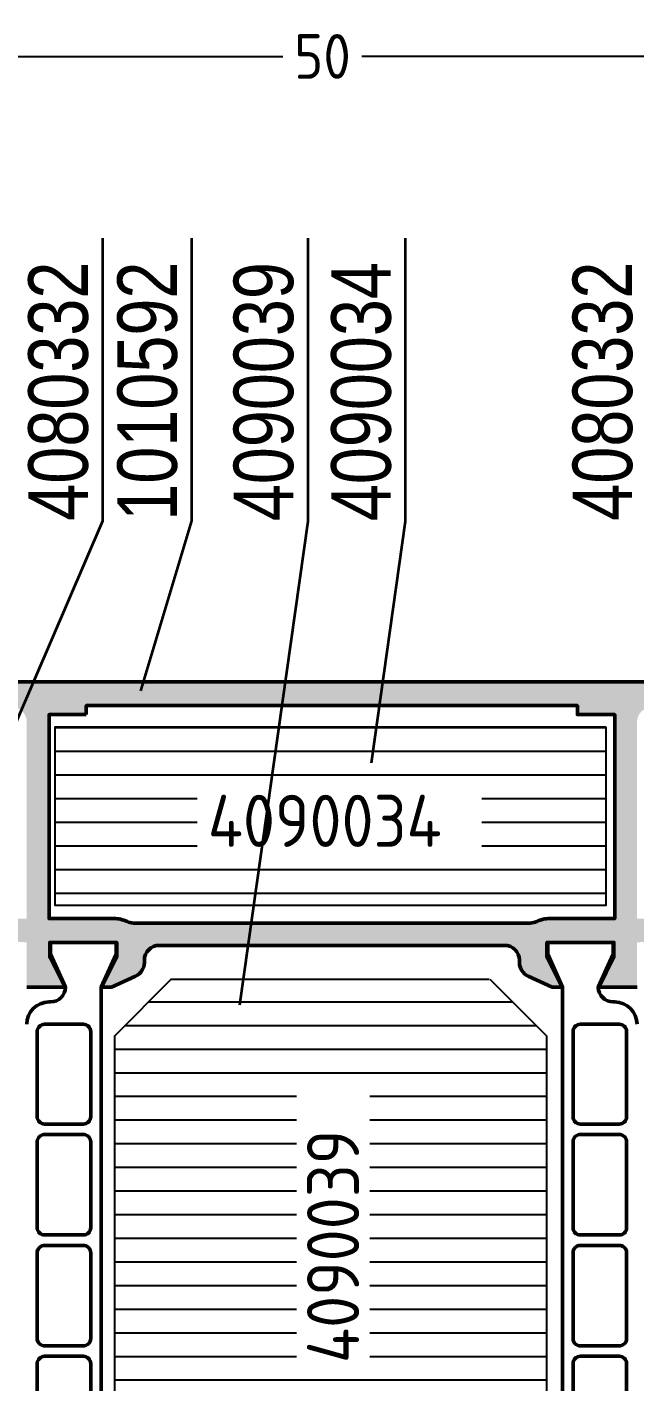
# Model space of a CAD drawing. Header units: millimetres. Extents: x -103 to 3427, y 224 to 818.
# Drawn here: x 1601.1 to 1642, y 519 to 610 of the extents above; entities that cross this region are included whole.
import ezdxf

# ---------------------------------------------------------------- set-up
doc = ezdxf.new("R2010")
doc.units = ezdxf.units.MM
for name, color, linetype in [('04TXT', 2, 'Continuous'), ('AM_6', 2, 'Continuous'), ('AM_8', 1, 'Continuous')]:
    doc.layers.add(name, color=color, linetype=linetype)
for name, color, linetype, lineweight in [('AM_0', 7, 'Continuous', 50), ('AM_5', 3, 'Continuous', 25), ('AM_S', 7, 'Continuous', 50), ('AM_SP', 30, 'Continuous', 50), ('Docu-AM_8', 1, 'Continuous', 25), ('PNR', 2, 'Continuous', 35)]:
    doc.layers.add(name, color=color, linetype=linetype, lineweight=lineweight)
doc.styles.add('HBS_DIMTEXTSTYLE', font='isocp.shx')
doc.styles.get("Standard").update_dxf_attribs({"font": 'ISOCP.SHX'})
doc.styles.add('SWISSL', font='swissl.ttf')
doc.dimstyles.new('HBS_Cata_1-1', dxfattribs={"dimtxt": 3, "dimasz": 1, "dimexe": 1, "dimexo": 2, "dimgap": 1, "dimtad": 0, "dimtoh": 1, "dimdec": 1, "dimdsep": 46, "dimtxsty": 'HBS_DIMTEXTSTYLE', "dimblk": 'DOT', "dimcen": 0, "dimclrd": 256, "dimclre": 256, "dimclrt": 2, "dimadec": 0, "dimazin": 2, "dimtp": 0.1, "dimtm": 0.1, "dimtfac": 0.7, "dimtdec": 1, "dimtmove": 0, "dimatfit": 3, "dimldrblk": 'NONE', "dimfxl": 1, "dimlwd": -1, "dimlwe": -1, "dimarcsym": 1})

# ---------------------------------------------------------------- blocks, each defined once
blk = doc.blocks.new('4090034x')
at = {"layer": 'AM_8'}
h = blk.add_hatch(dxfattribs=at)
h.set_pattern_fill('ANSI31', color=256, scale=0.5, angle=45)
h.set_pattern_definition([(90, (-662.6116573730653, -355.7813843193023), (-1.5875, 3.33066907387547e-16), [])])
h.paths.add_polyline_path([(180.787405752417, 1217.482335170807), (192.787405752417, 1217.482335170807), (192.787405752417, 1254.482335170807), (180.787405752417, 1254.482335170807)])
at = {"layer": 'AM_6'}
blk.add_lwpolyline([(192.787405752417, 1217.482335170807), (180.787405752417, 1217.482335170807), (180.787405752417, 1254.482335170807), (192.787405752417, 1254.482335170807)], close=True, dxfattribs=at)
at = {"layer": '04TXT', "insert": (188.213927822706, 1244.233727560709), "char_height": 3.5, "attachment_point": 1, "rotation": 270, "bg_fill": 3, "box_fill_scale": 1.2, "bg_fill_color": 256, "bg_fill_transparency": 0}
blk.add_mtext_dynamic_manual_height_columns('{\\C7;4090034}', width=17.69925980060998, gutter_width=12.5, heights=[3.499999999999943], dxfattribs=at)
blk = doc.blocks.new('4090039x')
at = {"layer": 'AM_8'}
h = blk.add_hatch(dxfattribs=at)
h.set_pattern_fill('ANSI31', color=256, scale=0.5, angle=45)
h.set_pattern_definition([(90, (-685.7827761663531, -356.0313843193023), (-1.5875, 3.33066907387547e-16), [])])
h.paths.add_polyline_path([(144.6374057524171, 1250.482335170807), (140.8374057524171, 1246.682335170807), (140.8374057524171, 1225.282335170807), (144.6374057524171, 1221.482335170807), (172.0374057524167, 1221.482335170807), (175.8374057524171, 1225.282335170807), (175.8374057524169, 1246.682335170807), (172.0374057524169, 1250.482335170807)])
at = {"layer": 'AM_6'}
blk.add_lwpolyline([(175.8374057524169, 1225.282335170807), (172.0374057524167, 1221.482335170807), (144.6374057524171, 1221.482335170807), (140.8374057524171, 1225.282335170807), (140.8374057524171, 1246.682335170807), (144.6374057524171, 1250.482335170807), (172.0374057524169, 1250.482335170807), (175.8374057524169, 1246.682335170807), (175.8374057524171, 1225.327688758308)], dxfattribs=at)
at = {"layer": '04TXT', "insert": (150.050033398069, 1237.565652158971), "char_height": 3.5, "attachment_point": 1, "bg_fill": 3, "box_fill_scale": 1.2, "bg_fill_color": 256, "bg_fill_transparency": 0}
blk.add_mtext_dynamic_manual_height_columns('{\\C7;4090039}', width=17.69925980060998, gutter_width=12.5, heights=[3.499999999999943], dxfattribs=at)
blk = doc.blocks.new('_Dot')
at = {"color": 0, "linetype": 'ByBlock', "lineweight": -2}
blk.add_line((-0.5, 0), (-1, 0), dxfattribs=at)
at = {"color": 0, "linetype": 'ByBlock', "const_width": 0.5}
blk.add_lwpolyline([(-0.25, 0, 1), (0.25, 0, 1)], format="xyb", close=True, dxfattribs=at)
blk = doc.blocks.new('*D132')
at = {"layer": 'AM_5', "transparency": 16777216}
for p, q in [((1596.623881573139, 566.0189329855264), (1596.623881573139, 609.01893298553)), ((1646.623881573135, 568.0189329855264), (1646.623881573135, 609.01893298553)), ((1597.623881573139, 608.01893298553), (1618.338422161427, 608.01893298553)), ((1645.623881573135, 608.01893298553), (1623.640784366152, 608.01893298553))]:
    blk.add_line(p, q, dxfattribs=at)
at = {"layer": 'Defpoints', "color": 0, "transparency": 16777216}
for p in [(1596.623881573139, 608.01893298553), (1646.623881573135, 566.0189329855264), (1596.623881573139, 564.0189329855264)]:
    blk.add_point(p, dxfattribs=at)
at = {"layer": 'AM_5', "transparency": 16777216, "rotation": 180}
blk.add_blockref('_Dot', (1596.623881573139, 608.01893298553), dxfattribs=at)
at = {"layer": 'AM_5', "transparency": 16777216}
blk.add_blockref('_Dot', (1646.623881573135, 608.01893298553), dxfattribs=at)
at = {"layer": 'AM_5', "color": 2, "transparency": 16777216, "insert": (1620.989603263789, 608.01893298553), "char_height": 3, "attachment_point": 5, "style": 'HBS_DIMTEXTSTYLE'}
blk.add_mtext('50', dxfattribs=at)
blk = doc.blocks.new('_None')
blk = doc.blocks.new('B-1010592_docu_wos')
at = {"layer": 'Docu-AM_8'}
h = blk.add_hatch(color=256, dxfattribs=at)
edge = h.paths.add_edge_path()
edge.add_line((79.5, 64.79999999999998), (79.5, 65.49999999999997))
edge.add_line((79.5, 65.49999999999997), (81.69999999999999, 64.49999999999997))
edge.add_line((81.69999999999999, 64.49999999999997), (82.5, 64.49999999999997))
edge.add_line((82.5, 64.49999999999997), (82.5, 68.89999999999998))
edge.add_line((82.5, 68.89999999999998), (81.69999999999999, 68.89999999999998))
edge.add_line((81.69999999999999, 68.89999999999998), (79.5, 67.89999999999998))
edge.add_line((79.5, 67.89999999999998), (79.5, 70.49999899999997))
edge.add_line((79.5, 70.49999899999997), (82.5, 70.49999999999983))
edge.add_line((82.5, 70.49999999999983), (82.72073743384595, 73.80000000000001))
edge.add_line((82.72073743384595, 73.80000000000001), (81.41437039865158, 73.80000000000001))
edge.add_line((81.41437039865158, 73.80000000000001), (81.85113467977104, 75))
edge.add_line((81.85113467977104, 75), (84.99999999999999, 74.99999999999999))
edge.add_arc((84.99999999999999, 74), 1, 0, 90, ccw=False)
edge.add_line((85.99999999999999, 74), (85.99999999999999, 73.5))
edge.add_line((85.99999999999999, 73.5), (84.10000000000001, 73.5))
edge.add_line((84.10000000000001, 73.5), (84.09999999999998, 70.5))
edge.add_line((84.09999999999998, 70.5), (97.3, 70.5))
edge.add_arc((97.3, 71.5), 1, 270, 360)
edge.add_line((98.3, 71.5), (98.29999999999998, 73.50000000000001))
edge.add_line((98.29999999999998, 73.50000000000001), (96.49999999999999, 73.5))
edge.add_line((96.49999999999999, 73.5), (96.28786796564403, 74.01213203435597))
edge.add_line((96.28786796564403, 74.01213203435597), (96.68994949366122, 74.4142135623731))
edge.add_arc((98.1041630560343, 73.00000000000001), 1.999999999999984, 90.0000000000008, 134.9999999999997, ccw=False)
edge.add_line((98.10416305603427, 75), (99.99999999999999, 75))
edge.add_line((99.99999999999999, 75), (99.99999999999999, 25))
edge.add_line((99.99999999999999, 25), (98.10416305603427, 25))
edge.add_arc((98.1041630560343, 26.99999999999999), 1.999999999999986, 225.0000000000003, 269.9999999999992, ccw=False)
edge.add_line((96.68994949366122, 25.58578643762689), (96.28786796564403, 25.98786796564403))
edge.add_line((96.28786796564403, 25.98786796564403), (96.49999999999999, 26.5))
edge.add_line((96.49999999999999, 26.5), (98.29999999999998, 26.49999999999999))
edge.add_line((98.29999999999998, 26.49999999999999), (98.3, 28.5))
edge.add_arc((97.3, 28.5), 1, 0, 90)
edge.add_line((97.3, 29.5), (84.09999999999998, 29.50000000000001))
edge.add_line((84.09999999999998, 29.50000000000001), (84.10000000000001, 26.5))
edge.add_line((84.10000000000001, 26.5), (85.99999999999999, 26.5))
edge.add_line((85.99999999999999, 26.5), (85.99999999999999, 26))
edge.add_arc((84.99999999999999, 26), 0.9999999999999996, -90, 0, ccw=False)
edge.add_line((84.99999999999999, 25), (81.85113467977104, 24.99999999999999))
edge.add_line((81.85113467977104, 24.99999999999999), (81.41437039865158, 26.19999999999999))
edge.add_line((81.41437039865158, 26.19999999999999), (82.72073743384595, 26.19999999999998))
edge.add_line((82.72073743384595, 26.19999999999998), (82.5, 29.50000000000017))
edge.add_line((82.5, 29.50000000000017), (79.5, 29.50000100000003))
edge.add_line((79.5, 29.50000100000003), (79.5, 32.10000000000002))
edge.add_line((79.5, 32.10000000000002), (81.69999999999999, 31.10000000000002))
edge.add_line((81.69999999999999, 31.10000000000002), (82.5, 31.10000000000002))
edge.add_line((82.5, 31.10000000000002), (82.50000000000001, 35.50000000000003))
edge.add_line((82.5, 35.50000000000003), (81.69999999999999, 35.50000000000003))
edge.add_line((81.69999999999999, 35.50000000000003), (79.5, 34.50000000000002))
edge.add_line((79.5, 34.50000000000002), (79.5, 35.20000000000002))
edge.add_line((79.5, 35.20000000000002), (80.23354679286416, 36.81380294430119))
edge.add_arc((81.14391327032676, 36.39999999999999), 1, 89.99999999999989, 155.5560452195832, ccw=False)
edge.add_line((81.14391327032676, 37.39999999999999), (81.30000000000001, 37.39999999999999))
edge.add_arc((81.29999999999998, 38.4), 1, 270.0000000000013, 360)
edge.add_line((82.29999999999998, 38.4), (82.29999999999998, 61.59999999999999))
edge.add_arc((81.29999999999998, 61.59999999999999), 1, 0, 90)
edge.add_line((81.29999999999998, 62.59999999999999), (81.14391327032676, 62.59999999999999))
edge.add_arc((81.14391327032676, 63.59999999999999), 1, 204.4439547804165, 270, ccw=False)
edge.add_line((80.23354679286416, 63.18619705569881), (79.5, 64.79999999999998))
edge = h.paths.add_edge_path(flags=0)
edge.add_line((97.79999999999998, 66.5), (97.79999999999998, 69))
edge.add_line((97.79999999999998, 69), (84.09999999999998, 69))
edge.add_line((84.09999999999998, 69), (84.09999999999998, 64.65))
edge.add_arc((82.04999999999994, 64.64999999999999), 2.050000000000045, -25.625604552705624, 2.8421709430404007e-13, ccw=False)
edge.add_arc((84.79999999999998, 63.33090940417269), 0.9999999999999994, 154.374395447294, 180.0000000000002)
edge.add_line((83.79999999999998, 63.33090940417269), (83.79999999999998, 36.66909059582731))
edge.add_arc((84.79999999999998, 36.66909059582731), 0.9999999999999969, 179.9999999999996, 205.6256045527057)
edge.add_arc((82.04999999999998, 35.35000000000002), 2.05, 0, 25.62560455270591, ccw=False)
edge.add_line((84.09999999999998, 35.35000000000002), (84.09999999999998, 31))
edge.add_line((84.09999999999998, 31), (97.79999999999998, 31))
edge.add_line((97.79999999999998, 31), (97.79999999999998, 33.5))
edge.add_line((97.79999999999998, 33.5), (98.39999999999999, 33.5))
edge.add_line((98.39999999999999, 33.5), (98.39999999999999, 66.5))
edge.add_line((98.39999999999999, 66.5), (97.79999999999998, 66.5))
at = {"layer": 'AM_S'}
blk.add_lwpolyline([(99.99999999999999, 75), (99.99999999999999, 25)], dxfattribs=at)
blk.add_lwpolyline([(79.5, 29.50000100000003), (79.5, 32.10000000000002), (81.69999999999999, 31.10000000000002), (82.5, 31.10000000000002), (82.5, 35.50000000000003), (81.69999999999999, 35.50000000000003), (79.5, 34.50000000000002), (79.5, 35.20000000000002), (80.23354679286416, 36.81380294430119, -0.294107615057352), (81.14391327032676, 37.39999999999999), (81.30000000000001, 37.4, 0.4142135623730884), (82.29999999999998, 38.4), (82.29999999999998, 61.59999999999999, 0.4142135623730951), (81.29999999999998, 62.59999999999999), (81.14391327032676, 62.59999999999999, -0.294107615057353), (80.23354679286416, 63.18619705569881), (79.5, 64.79999999999998), (79.5, 64.79999999999998), (79.5, 65.49999999999997), (81.69999999999999, 64.49999999999997), (82.5, 64.49999999999997), (82.5, 68.89999999999998), (81.69999999999999, 68.89999999999998), (79.5, 67.89999999999998), (79.5, 70.49999899999997)], format="xyb", dxfattribs=at)
blk.add_lwpolyline([(97.79999999999998, 66.5), (97.79999999999998, 69), (84.09999999999998, 69), (84.09999999999998, 64.65, -0.112281100065254), (83.89836065573769, 63.76339812411607, 0.1122811000652558), (83.79999999999998, 63.33090940417269), (83.79999999999998, 36.66909059582731, 0.1122811000652551), (83.89836065573769, 36.23660187588393, -0.1122811000652543), (84.09999999999998, 35.35000000000002), (84.09999999999998, 31), (97.79999999999998, 31), (97.79999999999998, 33.5), (98.39999999999999, 33.5), (98.39999999999999, 66.5), (97.79999999999998, 66.5)], format="xyb", close=True, dxfattribs=at)
at = {"layer": 'AM_SP'}
for points in [[(76.99999999999997, 70.5, -0.4142135623730951), (78.49999999999997, 69), (78.49999999999997, 68.9, 0.4142135623730951), (79.5, 67.9), (79.5, 67.9), (79.5, 67.94978405753841), (81.5, 68.94999999999999), (82.5, 68.95), (82.5, 64.45), (81.50000000000003, 64.44999999999999), (79.5, 65.4502159424616), (79.5, 65.5), (45.49999999999998, 65.5)], [(45.49999999999999, 34.50000000000003), (79.50000000000001, 34.50000000000002), (79.50000000000001, 34.54978405753843), (81.50000000000003, 35.55000000000003), (82.5, 35.55000000000002), (82.5, 31.05000000000002), (81.50000000000001, 31.05000000000003), (79.50000000000001, 32.05021594246161), (79.50000000000001, 32.10000000000002, 0.4142135623730951), (78.50000000000001, 31.10000000000002), (78.50000000000001, 31.00000000000002, -0.4142135623730951), (77.00000000000001, 29.50000000000002)]]:
    blk.add_lwpolyline(points, format="xyb", dxfattribs=at)
for points in [[(47.99999999999997, 66.7), (47.99999999999997, 69.3, -0.4142135623730951), (48.49999999999997, 69.8), (54.19999999999997, 69.8, -0.4142135623730945), (54.69999999999997, 69.3), (54.69999999999997, 66.7, -0.4142135623730955), (54.19999999999997, 66.2), (48.49999999999997, 66.2, -0.4142135623730951), (47.99999999999997, 66.7)], [(55.39999999999996, 66.7), (55.39999999999997, 69.3, -0.4142135623730945), (55.89999999999997, 69.8), (61.64999999999997, 69.8, -0.4142135623730945), (62.14999999999997, 69.3), (62.14999999999998, 66.7, -0.4142135623730955), (61.64999999999998, 66.2), (55.89999999999996, 66.2, -0.4142135623730955), (55.39999999999996, 66.7)], [(69.59999999999998, 66.7, -0.4142135623730945), (69.09999999999998, 66.2), (63.34999999999998, 66.2, -0.4142135623730946), (62.84999999999998, 66.7), (62.84999999999997, 69.3, -0.4142135623730955), (63.34999999999997, 69.8), (69.09999999999998, 69.8, -0.4142135623730951), (69.59999999999998, 69.3), (69.59999999999998, 66.7)], [(70.29999999999998, 66.7), (70.29999999999997, 69.3, -0.4142135623730958), (70.79999999999997, 69.8), (76.49999999999997, 69.8, -0.4142135623730951), (76.99999999999997, 69.3), (76.99999999999997, 66.7, -0.414213562373095), (76.49999999999997, 66.2), (70.79999999999998, 66.2, -0.4142135623730951), (70.29999999999998, 66.7)], [(54.70000000000002, 33.30000000000003), (54.70000000000002, 30.70000000000002, -0.4142135623730958), (54.20000000000002, 30.20000000000002), (48.50000000000002, 30.20000000000002, -0.4142135623730951), (48.00000000000002, 30.70000000000002), (48.00000000000002, 33.30000000000003, -0.414213562373095), (48.50000000000002, 33.80000000000003), (54.20000000000002, 33.80000000000003, -0.4142135623730951), (54.70000000000002, 33.30000000000003)], [(55.40000000000002, 33.30000000000003, -0.4142135623730945), (55.90000000000002, 33.80000000000003), (61.65000000000002, 33.80000000000003, -0.4142135623730946), (62.15000000000002, 33.30000000000003), (62.15000000000002, 30.70000000000002, -0.4142135623730955), (61.65000000000002, 30.20000000000002), (55.90000000000002, 30.20000000000002, -0.4142135623730951), (55.40000000000002, 30.70000000000002), (55.40000000000002, 33.30000000000003)], [(69.60000000000002, 33.30000000000003), (69.60000000000002, 30.70000000000002, -0.4142135623730945), (69.10000000000002, 30.20000000000002), (63.35000000000002, 30.20000000000002, -0.4142135623730945), (62.85000000000002, 30.70000000000002), (62.85000000000002, 33.30000000000003, -0.4142135623730955), (63.35000000000002, 33.80000000000003), (69.10000000000002, 33.80000000000003, -0.4142135623730955), (69.60000000000002, 33.30000000000003)], [(77.00000000000003, 33.30000000000003), (77.00000000000003, 30.70000000000002, -0.4142135623730951), (76.50000000000003, 30.20000000000002), (70.80000000000003, 30.20000000000002, -0.4142135623730945), (70.30000000000003, 30.70000000000002), (70.30000000000003, 33.30000000000003, -0.4142135623730955), (70.80000000000003, 33.80000000000003), (76.50000000000003, 33.80000000000003, -0.4142135623730951), (77.00000000000003, 33.30000000000003)]]:
    blk.add_lwpolyline(points, format="xyb", close=True, dxfattribs=at)

msp = doc.modelspace()

# ---------------------------------------------------------------- linework, layer by layer
at = {"layer": 'PNR', "color": 3}
msp.add_lwpolyline([(1608.786896066898, 565.401586454386), (1612.212982819151, 576.8371386079732), (1612.212982819151, 595.8226175142906)], dxfattribs=at)

# ---------------------------------------------------------------- block references
at = {"rotation": 90}
for name in ['4090034x', '4090039x']:
    msp.add_blockref(name, (2857.518630322318, 370.2164283927548), dxfattribs=at)

# ---------------------------------------------------------------- texts
at = {"layer": 'AM_6', "color": 10, "style": 'SWISSL', "width": 0.8}
for s, p in [('4080332', (1605.228301412304, 576.8371355528132)), ('1010592', (1611.212982819151, 576.8371386079732)), ('4090039', (1619.02330926807, 576.8034696760576)), ('4090034', (1625.579996324651, 576.8034696760576)), ('4080332', (1641.796786920662, 576.8371355528132))]:
    msp.add_text(s, height=4, rotation=90, dxfattribs=at).set_placement(p)

# ---------------------------------------------------------------- dimensions: what is measured, and where the dimension line sits
at = {"layer": 'AM_5'}
dim = msp.add_linear_dim(base=(1596.623881573139, 608.01893298553), p1=(1646.623881573135, 566.0189329855264), p2=(1596.623881573139, 564.0189329855264), angle=180, dimstyle='HBS_Cata_1-1', override={"dimtfac": 0.71}, dxfattribs=at)
dim.commit()
dim.dimension.update_dxf_attribs({"geometry": '*D132', "text_midpoint": (1620.989603263789, 608.01893298553), "dimtype": 160})

# ---------------------------------------------------------------- next in the draw order: linework, layer by layer
at = {"layer": 'PNR', "color": 3}
for points in [[(1591.347332614981, 542.2345064008503), (1606.228301412304, 576.8371355528132), (1606.228301412304, 595.822614459127)], [(1615.446111447867, 544.3302761733273), (1620.02330926807, 576.8034696760576), (1620.02330926807, 595.8157550796411)], [(1624.291397414546, 560.5668729246925), (1626.579996324651, 576.8034696760576), (1626.579996324651, 595.8157550796411)]]:
    msp.add_lwpolyline(points, dxfattribs=at)

# ---------------------------------------------------------------- next in the draw order: block references
at = {"layer": 'AM_0', "rotation": 90}
msp.add_blockref('B-1010592_docu_wos', (1671.623881573135, 466.0189329855264), dxfattribs=at)

doc.saveas('drawing.dxf')
